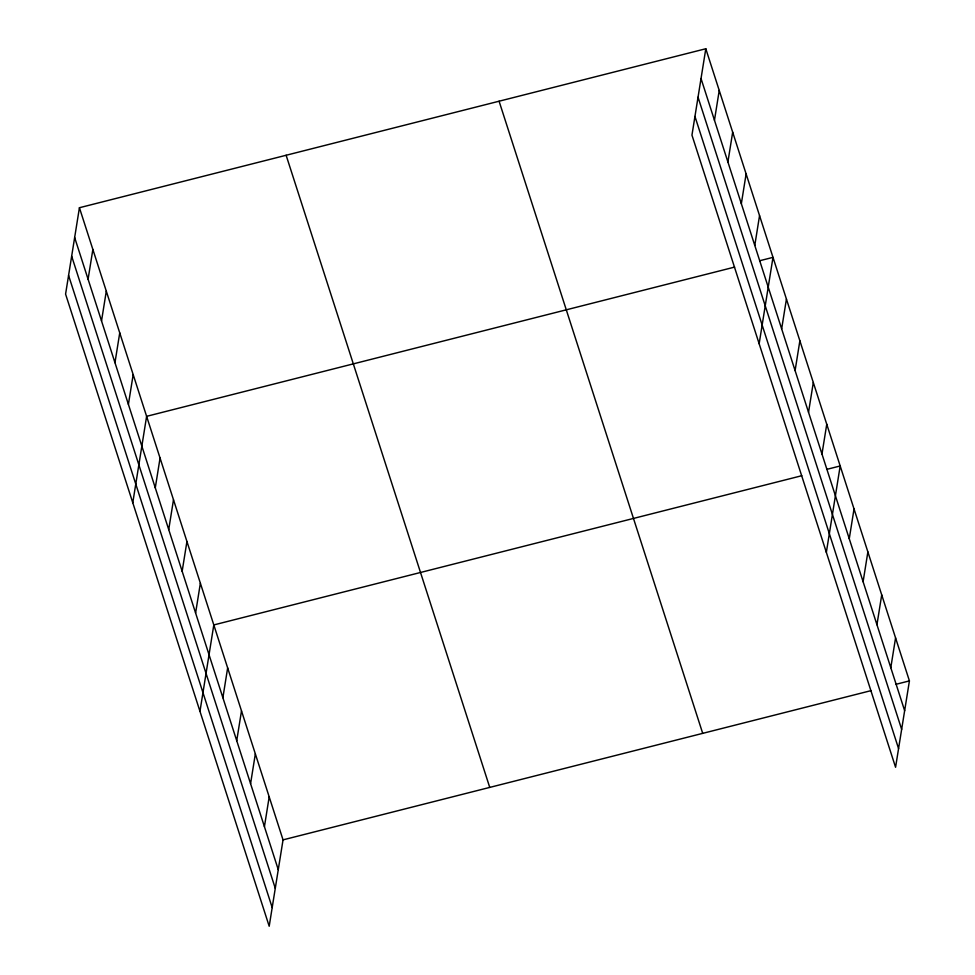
<?xml version="1.0" encoding="UTF-8"?>
<svg xmlns="http://www.w3.org/2000/svg" width="975" height="975" viewBox="0 0 975 975"><rect width="100%" height="100%" fill="white"/><g stroke="black" fill="none" stroke-linecap="round" stroke-linejoin="round"><path stroke-width="1.46" d="M79.426 207.724L65.581 294.109L269.197 926.25L283.043 839.865L79.426 207.724L705.803 48.75L909.419 680.891L895.574 767.276L691.957 135.135L705.803 48.75M88.091 279.228L92.857 249.442M101.522 320.958L106.299 291.172M114.965 362.676L119.742 332.889M128.407 404.393L133.173 374.607M132.783 502.71L146.616 416.337L734.602 267.101M155.281 487.841L160.058 458.055M168.724 529.559L173.489 499.773M182.154 571.289L186.932 541.503M195.597 613.007L200.375 583.221M199.973 711.323L213.805 624.938L801.791 475.715M222.885 697.71L227.65 667.924M236.73 740.695L241.495 710.909M250.575 783.681L255.34 753.894M264.42 826.666L269.185 796.88M714.468 120.254L719.233 90.468M727.911 161.984L732.676 132.198M741.341 203.702L746.119 173.916M754.784 245.42L759.549 215.633M759.159 343.736L772.992 257.363L759.708 260.727M781.658 328.867L786.435 299.081M795.1 370.585L799.866 340.799M808.531 412.303L813.308 382.529M821.974 454.033L826.751 424.247M826.349 552.35L840.182 465.965L826.898 469.341M849.262 538.736L854.027 508.95M863.107 581.722L867.872 551.935M876.952 624.707L881.717 594.921M890.797 667.692L895.574 637.906M283.043 839.865L871.028 690.641M896.122 684.267L909.419 680.891M701.025 78.536L904.642 710.678M698.039 97.208L901.656 729.361M694.956 116.452L898.572 748.605M499.09 101.217L702.707 733.358M286.126 155.257L489.742 787.41M74.648 237.51L278.265 869.651M71.662 256.181L275.279 888.335M68.579 275.425L272.196 907.579"/></g></svg>
